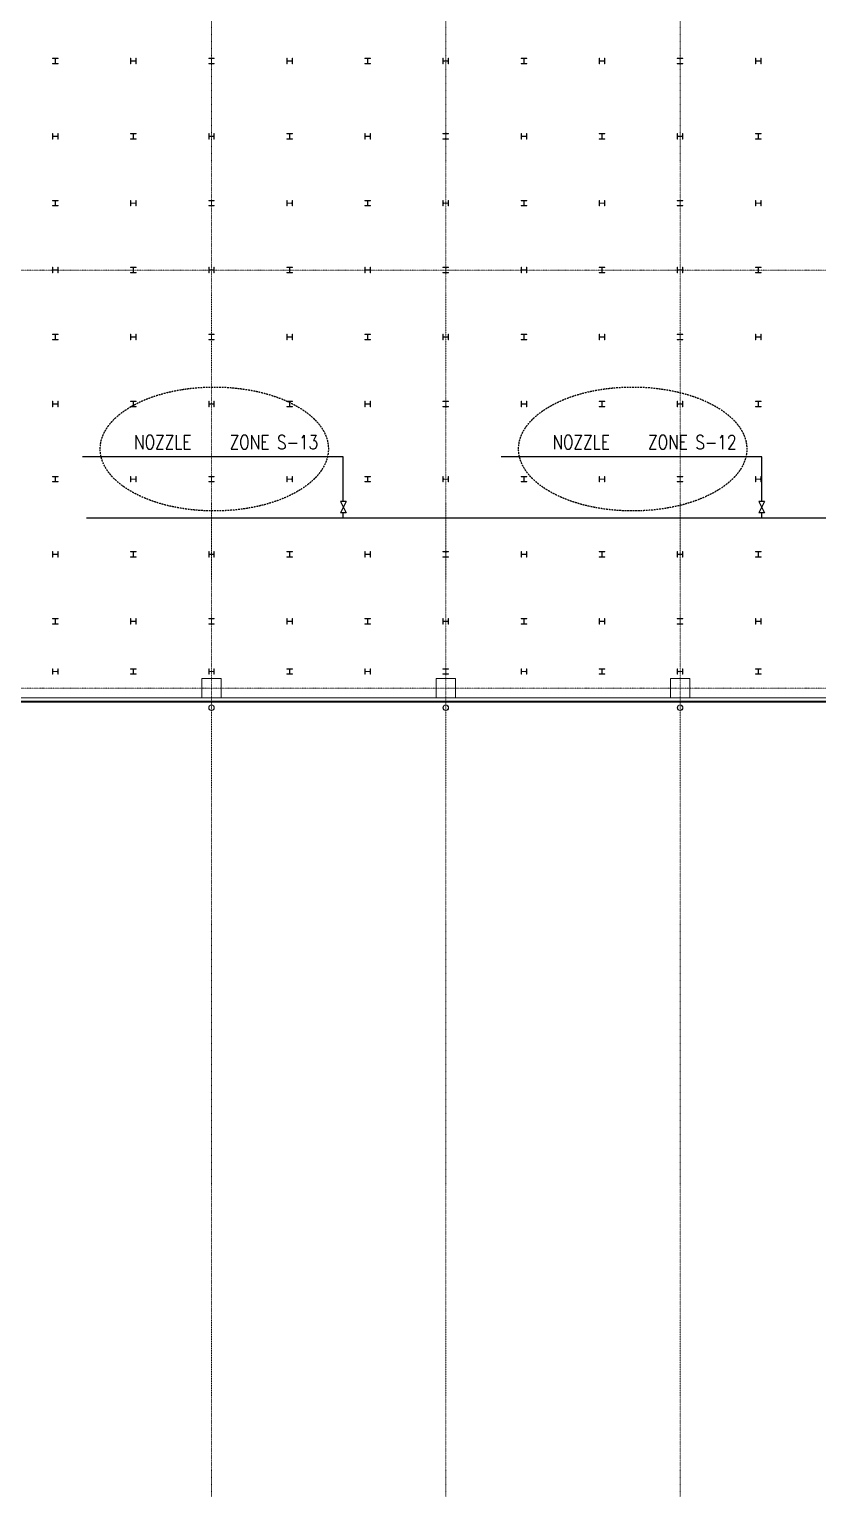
# Model space of a CAD drawing. Extents: x -32000 to 362567, y -29000 to 144214.
# Drawn here: x 19873 to 48130, y -29000 to 23636 of the extents above; entities that cross this region are included whole.
import ezdxf
from ezdxf.enums import TextEntityAlignment as Align

# ---------------------------------------------------------------- set-up
doc = ezdxf.new("R2010")
doc.units = 0
doc.header["$LTSCALE"] = 10
doc.linetypes.add('H12PL25$0$JJP_三點線', pattern=[0.9, 0.3, -0.15, 0, -0.15, 0, -0.15, 0, -0.15])
doc.linetypes.add('XFM1P20-HI FOG-200K$0$HIDDEN', pattern=[9.525, 6.35, -3.175])
for name, color, linetype in [('H12PL25$0$A-OBJE-MEP', 252, 'Continuous'), ('H12PL25$0$A-WALL-EX', 252, 'Continuous'), ('H12PL25$0$S-COL', 252, 'Continuous'), ('H12PL25$0$S-GRID', 252, 'Continuous'), ('XFM1P20-HI FOG-200K$0$M-CWTR-TEXT', 4, 'Continuous'), ('XFM1P20-HI FOG-200K$0$M-PIPE-CHWR20', 110, 'Continuous'), ('XFM1P20-HI FOG-200K$0$M-PIPE-FITTING', 2, 'Continuous')]:
    doc.layers.add(name, color=color, linetype=linetype)
doc.styles.add('XFM1P20-HI FOG-200K$0$12P7-XCM2P10$0$AA-TXT', font='simplex.shx', dxfattribs={"bigfont": 'china.shx'})

# ---------------------------------------------------------------- blocks, each defined once
blk = doc.blocks.new('H12PL25')
at = {"layer": 'H12PL25$0$A-OBJE-MEP', "lineweight": 0, "flags": 128}
for points in [[(26495, -700, 1), (26305, -700, 1)], [(34895, -700, 1), (34705, -700, 1)], [(43295, -700, 1), (43105, -700, 1)]]:
    blk.add_lwpolyline(points, format="xyb", close=True, dxfattribs=at)
at = {"layer": 'H12PL25$0$A-OBJE-MEP', "lineweight": 0}
for centre in [(26400, -700), (34800, -700), (43200, -700)]:
    blk.add_circle(centre, 100, dxfattribs=at)
at = {"layer": 'H12PL25$0$A-WALL-EX', "lineweight": 0}
blk.add_line((68150, -465), (18000, -465), dxfattribs=at)
at = {"layer": 'H12PL25$0$A-WALL-EX', "lineweight": 0, "flags": 128}
for points in [[(68150, -350), (18000, -350)], [(18000, -500), (68150, -500)], [(18000, -500), (68150, -500)], [(18000, -500), (68150, -500)], [(18000, -500), (68150, -500)]]:
    blk.add_lwpolyline(points, dxfattribs=at)
at = {"layer": 'H12PL25$0$S-COL', "lineweight": 0, "flags": 128}
for points in [[(20900, 22400), (20900, 22412), (20817, 22412, -0.41421356), (20804, 22425), (20804, 22575, -0.41421356), (20817, 22588), (20900, 22588), (20900, 22600), (20700, 22600), (20700, 22588), (20783, 22588, -0.41421356), (20796, 22575), (20796, 22425, -0.41421356), (20783, 22412), (20700, 22412), (20700, 22400)], [(23700, 22600), (23688, 22600), (23688, 22517, -0.41421356), (23675, 22504), (23525, 22504, -0.41421356), (23512, 22517), (23512, 22600), (23500, 22600), (23500, 22400), (23512, 22400), (23512, 22483, -0.41421356), (23525, 22496), (23675, 22496, -0.41421356), (23688, 22483), (23688, 22400), (23700, 22400)], [(26500, 22400), (26500, 22412), (26417, 22412, -0.41421356), (26404, 22425), (26404, 22575, -0.41421356), (26417, 22588), (26500, 22588), (26500, 22600), (26300, 22600), (26300, 22588), (26383, 22588, -0.41421356), (26396, 22575), (26396, 22425, -0.41421356), (26383, 22412), (26300, 22412), (26300, 22400)], [(29300, 22600), (29288, 22600), (29288, 22517, -0.41421356), (29275, 22504), (29125, 22504, -0.41421356), (29112, 22517), (29112, 22600), (29100, 22600), (29100, 22400), (29112, 22400), (29112, 22483, -0.41421356), (29125, 22496), (29275, 22496, -0.41421356), (29288, 22483), (29288, 22400), (29300, 22400)], [(32100, 22400), (32100, 22412), (32017, 22412, -0.41421356), (32004, 22425), (32004, 22575, -0.41421356), (32017, 22588), (32100, 22588), (32100, 22600), (31900, 22600), (31900, 22588), (31983, 22588, -0.41421356), (31996, 22575), (31996, 22425, -0.41421356), (31983, 22412), (31900, 22412), (31900, 22400)], [(34900, 22600), (34888, 22600), (34888, 22517, -0.41421356), (34875, 22504), (34725, 22504, -0.41421356), (34712, 22517), (34712, 22600), (34700, 22600), (34700, 22400), (34712, 22400), (34712, 22483, -0.41421356), (34725, 22496), (34875, 22496, -0.41421356), (34888, 22483), (34888, 22400), (34900, 22400)], [(37700, 22400), (37700, 22412), (37617, 22412, -0.41421356), (37604, 22425), (37604, 22575, -0.41421356), (37617, 22588), (37700, 22588), (37700, 22600), (37500, 22600), (37500, 22588), (37583, 22588, -0.41421356), (37596, 22575), (37596, 22425, -0.41421356), (37583, 22412), (37500, 22412), (37500, 22400)], [(40500, 22600), (40488, 22600), (40488, 22517, -0.41421356), (40475, 22504), (40325, 22504, -0.41421356), (40312, 22517), (40312, 22600), (40300, 22600), (40300, 22400), (40312, 22400), (40312, 22483, -0.41421356), (40325, 22496), (40475, 22496, -0.41421356), (40488, 22483), (40488, 22400), (40500, 22400)], [(43300, 22400), (43300, 22412), (43217, 22412, -0.41421356), (43204, 22425), (43204, 22575, -0.41421356), (43217, 22588), (43300, 22588), (43300, 22600), (43100, 22600), (43100, 22588), (43183, 22588, -0.41421356), (43196, 22575), (43196, 22425, -0.41421356), (43183, 22412), (43100, 22412), (43100, 22400)], [(46100, 22600), (46088, 22600), (46088, 22517, -0.41421356), (46075, 22504), (45925, 22504, -0.41421356), (45912, 22517), (45912, 22600), (45900, 22600), (45900, 22400), (45912, 22400), (45912, 22483, -0.41421356), (45925, 22496), (46075, 22496, -0.41421356), (46088, 22483), (46088, 22400), (46100, 22400)], [(20900, 19900), (20888, 19900), (20888, 19817, -0.41421356), (20875, 19804), (20725, 19804, -0.41421356), (20712, 19817), (20712, 19900), (20700, 19900), (20700, 19700), (20712, 19700), (20712, 19783, -0.41421356), (20725, 19796), (20875, 19796, -0.41421356), (20888, 19783), (20888, 19700), (20900, 19700)], [(23700, 19700), (23700, 19712), (23617, 19712, -0.41421356), (23604, 19725), (23604, 19875, -0.41421356), (23617, 19888), (23700, 19888), (23700, 19900), (23500, 19900), (23500, 19888), (23583, 19888, -0.41421356), (23596, 19875), (23596, 19725, -0.41421356), (23583, 19712), (23500, 19712), (23500, 19700)], [(26500, 19900), (26488, 19900), (26488, 19817, -0.41421356), (26475, 19804), (26325, 19804, -0.41421356), (26312, 19817), (26312, 19900), (26300, 19900), (26300, 19700), (26312, 19700), (26312, 19783, -0.41421356), (26325, 19796), (26475, 19796, -0.41421356), (26488, 19783), (26488, 19700), (26500, 19700)], [(29300, 19700), (29300, 19712), (29217, 19712, -0.41421356), (29204, 19725), (29204, 19875, -0.41421356), (29217, 19888), (29300, 19888), (29300, 19900), (29100, 19900), (29100, 19888), (29183, 19888, -0.41421356), (29196, 19875), (29196, 19725, -0.41421356), (29183, 19712), (29100, 19712), (29100, 19700)], [(32100, 19900), (32088, 19900), (32088, 19817, -0.41421356), (32075, 19804), (31925, 19804, -0.41421356), (31912, 19817), (31912, 19900), (31900, 19900), (31900, 19700), (31912, 19700), (31912, 19783, -0.41421356), (31925, 19796), (32075, 19796, -0.41421356), (32088, 19783), (32088, 19700), (32100, 19700)], [(34900, 19700), (34900, 19712), (34817, 19712, -0.41421356), (34804, 19725), (34804, 19875, -0.41421356), (34817, 19888), (34900, 19888), (34900, 19900), (34700, 19900), (34700, 19888), (34783, 19888, -0.41421356), (34796, 19875), (34796, 19725, -0.41421356), (34783, 19712), (34700, 19712), (34700, 19700)], [(37700, 19900), (37688, 19900), (37688, 19817, -0.41421356), (37675, 19804), (37525, 19804, -0.41421356), (37512, 19817), (37512, 19900), (37500, 19900), (37500, 19700), (37512, 19700), (37512, 19783, -0.41421356), (37525, 19796), (37675, 19796, -0.41421356), (37688, 19783), (37688, 19700), (37700, 19700)], [(40500, 19700), (40500, 19712), (40417, 19712, -0.41421356), (40404, 19725), (40404, 19875, -0.41421356), (40417, 19888), (40500, 19888), (40500, 19900), (40300, 19900), (40300, 19888), (40383, 19888, -0.41421356), (40396, 19875), (40396, 19725, -0.41421356), (40383, 19712), (40300, 19712), (40300, 19700)], [(43300, 19900), (43288, 19900), (43288, 19817, -0.41421356), (43275, 19804), (43125, 19804, -0.41421356), (43112, 19817), (43112, 19900), (43100, 19900), (43100, 19700), (43112, 19700), (43112, 19783, -0.41421356), (43125, 19796), (43275, 19796, -0.41421356), (43288, 19783), (43288, 19700), (43300, 19700)], [(46100, 19700), (46100, 19712), (46017, 19712, -0.41421356), (46004, 19725), (46004, 19875, -0.41421356), (46017, 19888), (46100, 19888), (46100, 19900), (45900, 19900), (45900, 19888), (45983, 19888, -0.41421356), (45996, 19875), (45996, 19725, -0.41421356), (45983, 19712), (45900, 19712), (45900, 19700)], [(20900, 17300), (20900, 17312), (20817, 17312, -0.41421356), (20804, 17325), (20804, 17475, -0.41421356), (20817, 17488), (20900, 17488), (20900, 17500), (20700, 17500), (20700, 17488), (20783, 17488, -0.41421356), (20796, 17475), (20796, 17325, -0.41421356), (20783, 17312), (20700, 17312), (20700, 17300)], [(23700, 17500), (23688, 17500), (23688, 17417, -0.41421356), (23675, 17404), (23525, 17404, -0.41421356), (23512, 17417), (23512, 17500), (23500, 17500), (23500, 17300), (23512, 17300), (23512, 17383, -0.41421356), (23525, 17396), (23675, 17396, -0.41421356), (23688, 17383), (23688, 17300), (23700, 17300)], [(26500, 17300), (26500, 17312), (26417, 17312, -0.41421356), (26404, 17325), (26404, 17475, -0.41421356), (26417, 17488), (26500, 17488), (26500, 17500), (26300, 17500), (26300, 17488), (26383, 17488, -0.41421356), (26396, 17475), (26396, 17325, -0.41421356), (26383, 17312), (26300, 17312), (26300, 17300)], [(29300, 17500), (29288, 17500), (29288, 17417, -0.41421356), (29275, 17404), (29125, 17404, -0.41421356), (29112, 17417), (29112, 17500), (29100, 17500), (29100, 17300), (29112, 17300), (29112, 17383, -0.41421356), (29125, 17396), (29275, 17396, -0.41421356), (29288, 17383), (29288, 17300), (29300, 17300)], [(32100, 17300), (32100, 17312), (32017, 17312, -0.41421356), (32004, 17325), (32004, 17475, -0.41421356), (32017, 17488), (32100, 17488), (32100, 17500), (31900, 17500), (31900, 17488), (31983, 17488, -0.41421356), (31996, 17475), (31996, 17325, -0.41421356), (31983, 17312), (31900, 17312), (31900, 17300)], [(34900, 17500), (34888, 17500), (34888, 17417, -0.41421356), (34875, 17404), (34725, 17404, -0.41421356), (34712, 17417), (34712, 17500), (34700, 17500), (34700, 17300), (34712, 17300), (34712, 17383, -0.41421356), (34725, 17396), (34875, 17396, -0.41421356), (34888, 17383), (34888, 17300), (34900, 17300)], [(37700, 17300), (37700, 17312), (37617, 17312, -0.41421356), (37604, 17325), (37604, 17475, -0.41421356), (37617, 17488), (37700, 17488), (37700, 17500), (37500, 17500), (37500, 17488), (37583, 17488, -0.41421356), (37596, 17475), (37596, 17325, -0.41421356), (37583, 17312), (37500, 17312), (37500, 17300)], [(40500, 17500), (40488, 17500), (40488, 17417, -0.41421356), (40475, 17404), (40325, 17404, -0.41421356), (40312, 17417), (40312, 17500), (40300, 17500), (40300, 17300), (40312, 17300), (40312, 17383, -0.41421356), (40325, 17396), (40475, 17396, -0.41421356), (40488, 17383), (40488, 17300), (40500, 17300)], [(43300, 17300), (43300, 17312), (43217, 17312, -0.41421356), (43204, 17325), (43204, 17475, -0.41421356), (43217, 17488), (43300, 17488), (43300, 17500), (43100, 17500), (43100, 17488), (43183, 17488, -0.41421356), (43196, 17475), (43196, 17325, -0.41421356), (43183, 17312), (43100, 17312), (43100, 17300)], [(46100, 17500), (46088, 17500), (46088, 17417, -0.41421356), (46075, 17404), (45925, 17404, -0.41421356), (45912, 17417), (45912, 17500), (45900, 17500), (45900, 17300), (45912, 17300), (45912, 17383, -0.41421356), (45925, 17396), (46075, 17396, -0.41421356), (46088, 17383), (46088, 17300), (46100, 17300)], [(20900, 15100), (20888, 15100), (20888, 15017, -0.41421356), (20875, 15004), (20725, 15004, -0.41421356), (20712, 15017), (20712, 15100), (20700, 15100), (20700, 14900), (20712, 14900), (20712, 14983, -0.41421356), (20725, 14996), (20875, 14996, -0.41421356), (20888, 14983), (20888, 14900), (20900, 14900)], [(23700, 14900), (23700, 14912), (23617, 14912, -0.41421356), (23604, 14925), (23604, 15075, -0.41421356), (23617, 15088), (23700, 15088), (23700, 15100), (23500, 15100), (23500, 15088), (23583, 15088, -0.41421356), (23596, 15075), (23596, 14925, -0.41421356), (23583, 14912), (23500, 14912), (23500, 14900)], [(26500, 15100), (26488, 15100), (26488, 15017, -0.41421356), (26475, 15004), (26325, 15004, -0.41421356), (26312, 15017), (26312, 15100), (26300, 15100), (26300, 14900), (26312, 14900), (26312, 14983, -0.41421356), (26325, 14996), (26475, 14996, -0.41421356), (26488, 14983), (26488, 14900), (26500, 14900)], [(29300, 14900), (29300, 14912), (29217, 14912, -0.41421356), (29204, 14925), (29204, 15075, -0.41421356), (29217, 15088), (29300, 15088), (29300, 15100), (29100, 15100), (29100, 15088), (29183, 15088, -0.41421356), (29196, 15075), (29196, 14925, -0.41421356), (29183, 14912), (29100, 14912), (29100, 14900)], [(32100, 15100), (32088, 15100), (32088, 15017, -0.41421356), (32075, 15004), (31925, 15004, -0.41421356), (31912, 15017), (31912, 15100), (31900, 15100), (31900, 14900), (31912, 14900), (31912, 14983, -0.41421356), (31925, 14996), (32075, 14996, -0.41421356), (32088, 14983), (32088, 14900), (32100, 14900)], [(34900, 14900), (34900, 14912), (34817, 14912, -0.41421356), (34804, 14925), (34804, 15075, -0.41421356), (34817, 15088), (34900, 15088), (34900, 15100), (34700, 15100), (34700, 15088), (34783, 15088, -0.41421356), (34796, 15075), (34796, 14925, -0.41421356), (34783, 14912), (34700, 14912), (34700, 14900)], [(37700, 15100), (37688, 15100), (37688, 15017, -0.41421356), (37675, 15004), (37525, 15004, -0.41421356), (37512, 15017), (37512, 15100), (37500, 15100), (37500, 14900), (37512, 14900), (37512, 14983, -0.41421356), (37525, 14996), (37675, 14996, -0.41421356), (37688, 14983), (37688, 14900), (37700, 14900)], [(40500, 14900), (40500, 14912), (40417, 14912, -0.41421356), (40404, 14925), (40404, 15075, -0.41421356), (40417, 15088), (40500, 15088), (40500, 15100), (40300, 15100), (40300, 15088), (40383, 15088, -0.41421356), (40396, 15075), (40396, 14925, -0.41421356), (40383, 14912), (40300, 14912), (40300, 14900)], [(43300, 15100), (43288, 15100), (43288, 15017, -0.41421356), (43275, 15004), (43125, 15004, -0.41421356), (43112, 15017), (43112, 15100), (43100, 15100), (43100, 14900), (43112, 14900), (43112, 14983, -0.41421356), (43125, 14996), (43275, 14996, -0.41421356), (43288, 14983), (43288, 14900), (43300, 14900)], [(46100, 14900), (46100, 14912), (46017, 14912, -0.41421356), (46004, 14925), (46004, 15075, -0.41421356), (46017, 15088), (46100, 15088), (46100, 15100), (45900, 15100), (45900, 15088), (45983, 15088, -0.41421356), (45996, 15075), (45996, 14925, -0.41421356), (45983, 14912), (45900, 14912), (45900, 14900)], [(20900, 12500), (20900, 12512), (20817, 12512, -0.41421356), (20804, 12525), (20804, 12675, -0.41421356), (20817, 12688), (20900, 12688), (20900, 12700), (20700, 12700), (20700, 12688), (20783, 12688, -0.41421356), (20796, 12675), (20796, 12525, -0.41421356), (20783, 12512), (20700, 12512), (20700, 12500)], [(23700, 12700), (23688, 12700), (23688, 12617, -0.41421356), (23675, 12604), (23525, 12604, -0.41421356), (23512, 12617), (23512, 12700), (23500, 12700), (23500, 12500), (23512, 12500), (23512, 12583, -0.41421356), (23525, 12596), (23675, 12596, -0.41421356), (23688, 12583), (23688, 12500), (23700, 12500)], [(26500, 12500), (26500, 12512), (26417, 12512, -0.41421356), (26404, 12525), (26404, 12675, -0.41421356), (26417, 12688), (26500, 12688), (26500, 12700), (26300, 12700), (26300, 12688), (26383, 12688, -0.41421356), (26396, 12675), (26396, 12525, -0.41421356), (26383, 12512), (26300, 12512), (26300, 12500)], [(29300, 12700), (29288, 12700), (29288, 12617, -0.41421356), (29275, 12604), (29125, 12604, -0.41421356), (29112, 12617), (29112, 12700), (29100, 12700), (29100, 12500), (29112, 12500), (29112, 12583, -0.41421356), (29125, 12596), (29275, 12596, -0.41421356), (29288, 12583), (29288, 12500), (29300, 12500)], [(32100, 12500), (32100, 12512), (32017, 12512, -0.41421356), (32004, 12525), (32004, 12675, -0.41421356), (32017, 12688), (32100, 12688), (32100, 12700), (31900, 12700), (31900, 12688), (31983, 12688, -0.41421356), (31996, 12675), (31996, 12525, -0.41421356), (31983, 12512), (31900, 12512), (31900, 12500)], [(34900, 12700), (34888, 12700), (34888, 12617, -0.41421356), (34875, 12604), (34725, 12604, -0.41421356), (34712, 12617), (34712, 12700), (34700, 12700), (34700, 12500), (34712, 12500), (34712, 12583, -0.41421356), (34725, 12596), (34875, 12596, -0.41421356), (34888, 12583), (34888, 12500), (34900, 12500)], [(37700, 12500), (37700, 12512), (37617, 12512, -0.41421356), (37604, 12525), (37604, 12675, -0.41421356), (37617, 12688), (37700, 12688), (37700, 12700), (37500, 12700), (37500, 12688), (37583, 12688, -0.41421356), (37596, 12675), (37596, 12525, -0.41421356), (37583, 12512), (37500, 12512), (37500, 12500)], [(40500, 12700), (40488, 12700), (40488, 12617, -0.41421356), (40475, 12604), (40325, 12604, -0.41421356), (40312, 12617), (40312, 12700), (40300, 12700), (40300, 12500), (40312, 12500), (40312, 12583, -0.41421356), (40325, 12596), (40475, 12596, -0.41421356), (40488, 12583), (40488, 12500), (40500, 12500)], [(43300, 12500), (43300, 12512), (43217, 12512, -0.41421356), (43204, 12525), (43204, 12675, -0.41421356), (43217, 12688), (43300, 12688), (43300, 12700), (43100, 12700), (43100, 12688), (43183, 12688, -0.41421356), (43196, 12675), (43196, 12525, -0.41421356), (43183, 12512), (43100, 12512), (43100, 12500)], [(46100, 12700), (46088, 12700), (46088, 12617, -0.41421356), (46075, 12604), (45925, 12604, -0.41421356), (45912, 12617), (45912, 12700), (45900, 12700), (45900, 12500), (45912, 12500), (45912, 12583, -0.41421356), (45925, 12596), (46075, 12596, -0.41421356), (46088, 12583), (46088, 12500), (46100, 12500)], [(20900, 10300), (20888, 10300), (20888, 10217, -0.41421356), (20875, 10204), (20725, 10204, -0.41421356), (20712, 10217), (20712, 10300), (20700, 10300), (20700, 10100), (20712, 10100), (20712, 10183, -0.41421356), (20725, 10196), (20875, 10196, -0.41421356), (20888, 10183), (20888, 10100), (20900, 10100)], [(23700, 10100), (23700, 10112), (23617, 10112, -0.41421356), (23604, 10125), (23604, 10275, -0.41421356), (23617, 10288), (23700, 10288), (23700, 10300), (23500, 10300), (23500, 10288), (23583, 10288, -0.41421356), (23596, 10275), (23596, 10125, -0.41421356), (23583, 10112), (23500, 10112), (23500, 10100)], [(26500, 10300), (26488, 10300), (26488, 10217, -0.41421356), (26475, 10204), (26325, 10204, -0.41421356), (26312, 10217), (26312, 10300), (26300, 10300), (26300, 10100), (26312, 10100), (26312, 10183, -0.41421356), (26325, 10196), (26475, 10196, -0.41421356), (26488, 10183), (26488, 10100), (26500, 10100)], [(29300, 10100), (29300, 10112), (29217, 10112, -0.41421356), (29204, 10125), (29204, 10275, -0.41421356), (29217, 10288), (29300, 10288), (29300, 10300), (29100, 10300), (29100, 10288), (29183, 10288, -0.41421356), (29196, 10275), (29196, 10125, -0.41421356), (29183, 10112), (29100, 10112), (29100, 10100)], [(32100, 10300), (32088, 10300), (32088, 10217, -0.41421356), (32075, 10204), (31925, 10204, -0.41421356), (31912, 10217), (31912, 10300), (31900, 10300), (31900, 10100), (31912, 10100), (31912, 10183, -0.41421356), (31925, 10196), (32075, 10196, -0.41421356), (32088, 10183), (32088, 10100), (32100, 10100)], [(34900, 10100), (34900, 10112), (34817, 10112, -0.41421356), (34804, 10125), (34804, 10275, -0.41421356), (34817, 10288), (34900, 10288), (34900, 10300), (34700, 10300), (34700, 10288), (34783, 10288, -0.41421356), (34796, 10275), (34796, 10125, -0.41421356), (34783, 10112), (34700, 10112), (34700, 10100)], [(37700, 10300), (37688, 10300), (37688, 10217, -0.41421356), (37675, 10204), (37525, 10204, -0.41421356), (37512, 10217), (37512, 10300), (37500, 10300), (37500, 10100), (37512, 10100), (37512, 10183, -0.41421356), (37525, 10196), (37675, 10196, -0.41421356), (37688, 10183), (37688, 10100), (37700, 10100)], [(40500, 10100), (40500, 10112), (40417, 10112, -0.41421356), (40404, 10125), (40404, 10275, -0.41421356), (40417, 10288), (40500, 10288), (40500, 10300), (40300, 10300), (40300, 10288), (40383, 10288, -0.41421356), (40396, 10275), (40396, 10125, -0.41421356), (40383, 10112), (40300, 10112), (40300, 10100)], [(43300, 10300), (43288, 10300), (43288, 10217, -0.41421356), (43275, 10204), (43125, 10204, -0.41421356), (43112, 10217), (43112, 10300), (43100, 10300), (43100, 10100), (43112, 10100), (43112, 10183, -0.41421356), (43125, 10196), (43275, 10196, -0.41421356), (43288, 10183), (43288, 10100), (43300, 10100)], [(46100, 10100), (46100, 10112), (46017, 10112, -0.41421356), (46004, 10125), (46004, 10275, -0.41421356), (46017, 10288), (46100, 10288), (46100, 10300), (45900, 10300), (45900, 10288), (45983, 10288, -0.41421356), (45996, 10275), (45996, 10125, -0.41421356), (45983, 10112), (45900, 10112), (45900, 10100)], [(20900, 7400), (20900, 7412), (20817, 7412, -0.41421356), (20804, 7425), (20804, 7575, -0.41421356), (20817, 7588), (20900, 7588), (20900, 7600), (20700, 7600), (20700, 7588), (20783, 7588, -0.41421356), (20796, 7575), (20796, 7425, -0.41421356), (20783, 7412), (20700, 7412), (20700, 7400)], [(23700, 7600), (23688, 7600), (23688, 7517, -0.41421356), (23675, 7504), (23525, 7504, -0.41421356), (23512, 7517), (23512, 7600), (23500, 7600), (23500, 7400), (23512, 7400), (23512, 7483, -0.41421356), (23525, 7496), (23675, 7496, -0.41421356), (23688, 7483), (23688, 7400), (23700, 7400)], [(26500, 7400), (26500, 7412), (26417, 7412, -0.41421356), (26404, 7425), (26404, 7575, -0.41421356), (26417, 7588), (26500, 7588), (26500, 7600), (26300, 7600), (26300, 7588), (26383, 7588, -0.41421356), (26396, 7575), (26396, 7425, -0.41421356), (26383, 7412), (26300, 7412), (26300, 7400)], [(29300, 7600), (29288, 7600), (29288, 7517, -0.41421356), (29275, 7504), (29125, 7504, -0.41421356), (29112, 7517), (29112, 7600), (29100, 7600), (29100, 7400), (29112, 7400), (29112, 7483, -0.41421356), (29125, 7496), (29275, 7496, -0.41421356), (29288, 7483), (29288, 7400), (29300, 7400)], [(32100, 7400), (32100, 7412), (32017, 7412, -0.41421356), (32004, 7425), (32004, 7575, -0.41421356), (32017, 7588), (32100, 7588), (32100, 7600), (31900, 7600), (31900, 7588), (31983, 7588, -0.41421356), (31996, 7575), (31996, 7425, -0.41421356), (31983, 7412), (31900, 7412), (31900, 7400)], [(34900, 7600), (34888, 7600), (34888, 7517, -0.41421356), (34875, 7504), (34725, 7504, -0.41421356), (34712, 7517), (34712, 7600), (34700, 7600), (34700, 7400), (34712, 7400), (34712, 7483, -0.41421356), (34725, 7496), (34875, 7496, -0.41421356), (34888, 7483), (34888, 7400), (34900, 7400)], [(37700, 7400), (37700, 7412), (37617, 7412, -0.41421356), (37604, 7425), (37604, 7575, -0.41421356), (37617, 7588), (37700, 7588), (37700, 7600), (37500, 7600), (37500, 7588), (37583, 7588, -0.41421356), (37596, 7575), (37596, 7425, -0.41421356), (37583, 7412), (37500, 7412), (37500, 7400)], [(40500, 7600), (40488, 7600), (40488, 7517, -0.41421356), (40475, 7504), (40325, 7504, -0.41421356), (40312, 7517), (40312, 7600), (40300, 7600), (40300, 7400), (40312, 7400), (40312, 7483, -0.41421356), (40325, 7496), (40475, 7496, -0.41421356), (40488, 7483), (40488, 7400), (40500, 7400)], [(43300, 7400), (43300, 7412), (43217, 7412, -0.41421356), (43204, 7425), (43204, 7575, -0.41421356), (43217, 7588), (43300, 7588), (43300, 7600), (43100, 7600), (43100, 7588), (43183, 7588, -0.41421356), (43196, 7575), (43196, 7425, -0.41421356), (43183, 7412), (43100, 7412), (43100, 7400)], [(46100, 7600), (46088, 7600), (46088, 7517, -0.41421356), (46075, 7504), (45925, 7504, -0.41421356), (45912, 7517), (45912, 7600), (45900, 7600), (45900, 7400), (45912, 7400), (45912, 7483, -0.41421356), (45925, 7496), (46075, 7496, -0.41421356), (46088, 7483), (46088, 7400), (46100, 7400)], [(20900, 4900), (20888, 4900), (20888, 4817, -0.41421356), (20875, 4804), (20725, 4804, -0.41421356), (20712, 4817), (20712, 4900), (20700, 4900), (20700, 4700), (20712, 4700), (20712, 4783, -0.41421356), (20725, 4796), (20875, 4796, -0.41421356), (20888, 4783), (20888, 4700), (20900, 4700)], [(23700, 4700), (23700, 4712), (23617, 4712, -0.41421356), (23604, 4725), (23604, 4875, -0.41421356), (23617, 4888), (23700, 4888), (23700, 4900), (23500, 4900), (23500, 4888), (23583, 4888, -0.41421356), (23596, 4875), (23596, 4725, -0.41421356), (23583, 4712), (23500, 4712), (23500, 4700)], [(26500, 4900), (26488, 4900), (26488, 4817, -0.41421356), (26475, 4804), (26325, 4804, -0.41421356), (26312, 4817), (26312, 4900), (26300, 4900), (26300, 4700), (26312, 4700), (26312, 4783, -0.41421356), (26325, 4796), (26475, 4796, -0.41421356), (26488, 4783), (26488, 4700), (26500, 4700)], [(29300, 4700), (29300, 4712), (29217, 4712, -0.41421356), (29204, 4725), (29204, 4875, -0.41421356), (29217, 4888), (29300, 4888), (29300, 4900), (29100, 4900), (29100, 4888), (29183, 4888, -0.41421356), (29196, 4875), (29196, 4725, -0.41421356), (29183, 4712), (29100, 4712), (29100, 4700)], [(32100, 4900), (32088, 4900), (32088, 4817, -0.41421356), (32075, 4804), (31925, 4804, -0.41421356), (31912, 4817), (31912, 4900), (31900, 4900), (31900, 4700), (31912, 4700), (31912, 4783, -0.41421356), (31925, 4796), (32075, 4796, -0.41421356), (32088, 4783), (32088, 4700), (32100, 4700)], [(34900, 4700), (34900, 4712), (34817, 4712, -0.41421356), (34804, 4725), (34804, 4875, -0.41421356), (34817, 4888), (34900, 4888), (34900, 4900), (34700, 4900), (34700, 4888), (34783, 4888, -0.41421356), (34796, 4875), (34796, 4725, -0.41421356), (34783, 4712), (34700, 4712), (34700, 4700)], [(37700, 4900), (37688, 4900), (37688, 4817, -0.41421356), (37675, 4804), (37525, 4804, -0.41421356), (37512, 4817), (37512, 4900), (37500, 4900), (37500, 4700), (37512, 4700), (37512, 4783, -0.41421356), (37525, 4796), (37675, 4796, -0.41421356), (37688, 4783), (37688, 4700), (37700, 4700)], [(40500, 4700), (40500, 4712), (40417, 4712, -0.41421356), (40404, 4725), (40404, 4875, -0.41421356), (40417, 4888), (40500, 4888), (40500, 4900), (40300, 4900), (40300, 4888), (40383, 4888, -0.41421356), (40396, 4875), (40396, 4725, -0.41421356), (40383, 4712), (40300, 4712), (40300, 4700)], [(43300, 4900), (43288, 4900), (43288, 4817, -0.41421356), (43275, 4804), (43125, 4804, -0.41421356), (43112, 4817), (43112, 4900), (43100, 4900), (43100, 4700), (43112, 4700), (43112, 4783, -0.41421356), (43125, 4796), (43275, 4796, -0.41421356), (43288, 4783), (43288, 4700), (43300, 4700)], [(46100, 4700), (46100, 4712), (46017, 4712, -0.41421356), (46004, 4725), (46004, 4875, -0.41421356), (46017, 4888), (46100, 4888), (46100, 4900), (45900, 4900), (45900, 4888), (45983, 4888, -0.41421356), (45996, 4875), (45996, 4725, -0.41421356), (45983, 4712), (45900, 4712), (45900, 4700)], [(20900, 2300), (20900, 2312), (20817, 2312, -0.41421356), (20804, 2325), (20804, 2475, -0.41421356), (20817, 2488), (20900, 2488), (20900, 2500), (20700, 2500), (20700, 2488), (20783, 2488, -0.41421356), (20796, 2475), (20796, 2325, -0.41421356), (20783, 2312), (20700, 2312), (20700, 2300)], [(23700, 2500), (23688, 2500), (23688, 2417, -0.41421356), (23675, 2404), (23525, 2404, -0.41421356), (23512, 2417), (23512, 2500), (23500, 2500), (23500, 2300), (23512, 2300), (23512, 2383, -0.41421356), (23525, 2396), (23675, 2396, -0.41421356), (23688, 2383), (23688, 2300), (23700, 2300)], [(26500, 2300), (26500, 2312), (26417, 2312, -0.41421356), (26404, 2325), (26404, 2475, -0.41421356), (26417, 2488), (26500, 2488), (26500, 2500), (26300, 2500), (26300, 2488), (26383, 2488, -0.41421356), (26396, 2475), (26396, 2325, -0.41421356), (26383, 2312), (26300, 2312), (26300, 2300)], [(29300, 2500), (29288, 2500), (29288, 2417, -0.41421356), (29275, 2404), (29125, 2404, -0.41421356), (29112, 2417), (29112, 2500), (29100, 2500), (29100, 2300), (29112, 2300), (29112, 2383, -0.41421356), (29125, 2396), (29275, 2396, -0.41421356), (29288, 2383), (29288, 2300), (29300, 2300)], [(32100, 2300), (32100, 2312), (32017, 2312, -0.41421356), (32004, 2325), (32004, 2475, -0.41421356), (32017, 2488), (32100, 2488), (32100, 2500), (31900, 2500), (31900, 2488), (31983, 2488, -0.41421356), (31996, 2475), (31996, 2325, -0.41421356), (31983, 2312), (31900, 2312), (31900, 2300)], [(34900, 2500), (34888, 2500), (34888, 2417, -0.41421356), (34875, 2404), (34725, 2404, -0.41421356), (34712, 2417), (34712, 2500), (34700, 2500), (34700, 2300), (34712, 2300), (34712, 2383, -0.41421356), (34725, 2396), (34875, 2396, -0.41421356), (34888, 2383), (34888, 2300), (34900, 2300)], [(37700, 2300), (37700, 2312), (37617, 2312, -0.41421356), (37604, 2325), (37604, 2475, -0.41421356), (37617, 2488), (37700, 2488), (37700, 2500), (37500, 2500), (37500, 2488), (37583, 2488, -0.41421356), (37596, 2475), (37596, 2325, -0.41421356), (37583, 2312), (37500, 2312), (37500, 2300)], [(40500, 2500), (40488, 2500), (40488, 2417, -0.41421356), (40475, 2404), (40325, 2404, -0.41421356), (40312, 2417), (40312, 2500), (40300, 2500), (40300, 2300), (40312, 2300), (40312, 2383, -0.41421356), (40325, 2396), (40475, 2396, -0.41421356), (40488, 2383), (40488, 2300), (40500, 2300)], [(43300, 2300), (43300, 2312), (43217, 2312, -0.41421356), (43204, 2325), (43204, 2475, -0.41421356), (43217, 2488), (43300, 2488), (43300, 2500), (43100, 2500), (43100, 2488), (43183, 2488, -0.41421356), (43196, 2475), (43196, 2325, -0.41421356), (43183, 2312), (43100, 2312), (43100, 2300)], [(46100, 2500), (46088, 2500), (46088, 2417, -0.41421356), (46075, 2404), (45925, 2404, -0.41421356), (45912, 2417), (45912, 2500), (45900, 2500), (45900, 2300), (45912, 2300), (45912, 2383, -0.41421356), (45925, 2396), (46075, 2396, -0.41421356), (46088, 2383), (46088, 2300), (46100, 2300)], [(20900, 700), (20888, 700), (20888, 617, -0.41421356), (20875, 604), (20725, 604, -0.41421356), (20712, 617), (20712, 700), (20700, 700), (20700, 500), (20712, 500), (20712, 583, -0.41421356), (20725, 596), (20875, 596, -0.41421356), (20888, 583), (20888, 500), (20900, 500)], [(23700, 500), (23700, 512), (23617, 512, -0.41421356), (23604, 525), (23604, 675, -0.41421356), (23617, 688), (23700, 688), (23700, 700), (23500, 700), (23500, 688), (23583, 688, -0.41421356), (23596, 675), (23596, 525, -0.41421356), (23583, 512), (23500, 512), (23500, 500)], [(26500, 700), (26488, 700), (26488, 617, -0.41421356), (26475, 604), (26325, 604, -0.41421356), (26312, 617), (26312, 700), (26300, 700), (26300, 500), (26312, 500), (26312, 583, -0.41421356), (26325, 596), (26475, 596, -0.41421356), (26488, 583), (26488, 500), (26500, 500)], [(29300, 500), (29300, 512), (29217, 512, -0.41421356), (29204, 525), (29204, 675, -0.41421356), (29217, 688), (29300, 688), (29300, 700), (29100, 700), (29100, 688), (29183, 688, -0.41421356), (29196, 675), (29196, 525, -0.41421356), (29183, 512), (29100, 512), (29100, 500)], [(32100, 700), (32088, 700), (32088, 617, -0.41421356), (32075, 604), (31925, 604, -0.41421356), (31912, 617), (31912, 700), (31900, 700), (31900, 500), (31912, 500), (31912, 583, -0.41421356), (31925, 596), (32075, 596, -0.41421356), (32088, 583), (32088, 500), (32100, 500)], [(34900, 500), (34900, 512), (34817, 512, -0.41421356), (34804, 525), (34804, 675, -0.41421356), (34817, 688), (34900, 688), (34900, 700), (34700, 700), (34700, 688), (34783, 688, -0.41421356), (34796, 675), (34796, 525, -0.41421356), (34783, 512), (34700, 512), (34700, 500)], [(37700, 700), (37688, 700), (37688, 617, -0.41421356), (37675, 604), (37525, 604, -0.41421356), (37512, 617), (37512, 700), (37500, 700), (37500, 500), (37512, 500), (37512, 583, -0.41421356), (37525, 596), (37675, 596, -0.41421356), (37688, 583), (37688, 500), (37700, 500)], [(40500, 500), (40500, 512), (40417, 512, -0.41421356), (40404, 525), (40404, 675, -0.41421356), (40417, 688), (40500, 688), (40500, 700), (40300, 700), (40300, 688), (40383, 688, -0.41421356), (40396, 675), (40396, 525, -0.41421356), (40383, 512), (40300, 512), (40300, 500)], [(43300, 700), (43288, 700), (43288, 617, -0.41421356), (43275, 604), (43125, 604, -0.41421356), (43112, 617), (43112, 700), (43100, 700), (43100, 500), (43112, 500), (43112, 583, -0.41421356), (43125, 596), (43275, 596, -0.41421356), (43288, 583), (43288, 500), (43300, 500)], [(46100, 500), (46100, 512), (46017, 512, -0.41421356), (46004, 525), (46004, 675, -0.41421356), (46017, 688), (46100, 688), (46100, 700), (45900, 700), (45900, 688), (45983, 688, -0.41421356), (45996, 675), (45996, 525, -0.41421356), (45983, 512), (45900, 512), (45900, 500)]]:
    blk.add_lwpolyline(points, format="xyb", close=True, dxfattribs=at)
for points in [[(26750, -350), (26750, 350), (26050, 350), (26050, -350)], [(35150, -350), (35150, 350), (34450, 350), (34450, -350)], [(43550, -350), (43550, 350), (42850, 350), (42850, -350)]]:
    blk.add_lwpolyline(points, dxfattribs=at)
at = {"layer": 'H12PL25$0$S-GRID', "linetype": 'H12PL25$0$JJP_三點線', "lineweight": 0}
for p, q in [((26400, 128250), (26400, -28000)), ((34800, 128250), (34800, -28000)), ((43200, 128250), (43200, -28000)), ((-29000, 15000), (289600, 15000)), ((-29000, 0), (289600, 0)), ((26400, -28000), (26400, -29000)), ((34800, -28000), (34800, -29000)), ((43200, -28000), (43200, -29000))]:
    blk.add_line(p, q, dxfattribs=at)
blk = doc.blocks.new('XFM1P20-HI FOG-200K$0$A$Ce98573ec')
at = {"layer": 'XFM1P20-HI FOG-200K$0$M-PIPE-FITTING', "ltscale": 0.1}
for p, q in [((2, 0), (0, 4)), ((0, 0), (2, 4)), ((0, 4), (2, 4)), ((0, 0), (2, 0))]:
    blk.add_line(p, q, dxfattribs=at)
blk = doc.blocks.new('XFM1P20-HI FOG-200K')
at = {"layer": 'XFM1P20-HI FOG-200K$0$M-PIPE-CHWR20'}
for p, q in [((31127, 8304), (21782, 8304)), ((31127, 6698), (31127, 8304)), ((46125, 8304), (36780, 8304)), ((46125, 6698), (46125, 8304)), ((175297, 6104), (21915, 6104)), ((31127, 6104), (31127, 6298)), ((46125, 6104), (46125, 6298))]:
    blk.add_line(p, q, dxfattribs=at)
at = {"layer": 'XFM1P20-HI FOG-200K$0$M-PIPE-CHWR20', "color": 1, "linetype": 'XFM1P20-HI FOG-200K$0$HIDDEN'}
for centre in [(26502, 8583), (41500, 8583)]:
    blk.add_ellipse(centre, major_axis=(-4090, 0), ratio=0.543579, dxfattribs=at)
at = {"xscale": 100, "yscale": 100, "zscale": 100, "rotation": 180}
for p in [(31227, 6698), (46225, 6698)]:
    blk.add_blockref('XFM1P20-HI FOG-200K$0$A$Ce98573ec', p, dxfattribs=at)
at = {"layer": 'XFM1P20-HI FOG-200K$0$M-CWTR-TEXT', "style": 'XFM1P20-HI FOG-200K$0$12P7-XCM2P10$0$AA-TXT', "width": 0.8}
for s, p in [('NOZZLE', (23626, 8823)), ('ZONE S-13', (27052, 8823)), ('NOZZLE', (38624, 8823)), ('ZONE S-12', (42050, 8823))]:
    blk.add_text(s, height=500, dxfattribs=at).set_placement(p, align=Align.MIDDLE_LEFT)

msp = doc.modelspace()

# ---------------------------------------------------------------- block references
msp.add_blockref('H12PL25', (0, 0))

# ---------------------------------------------------------------- next in the draw order: block references
msp.add_blockref('XFM1P20-HI FOG-200K', (0, 0))

doc.saveas('drawing.dxf')
